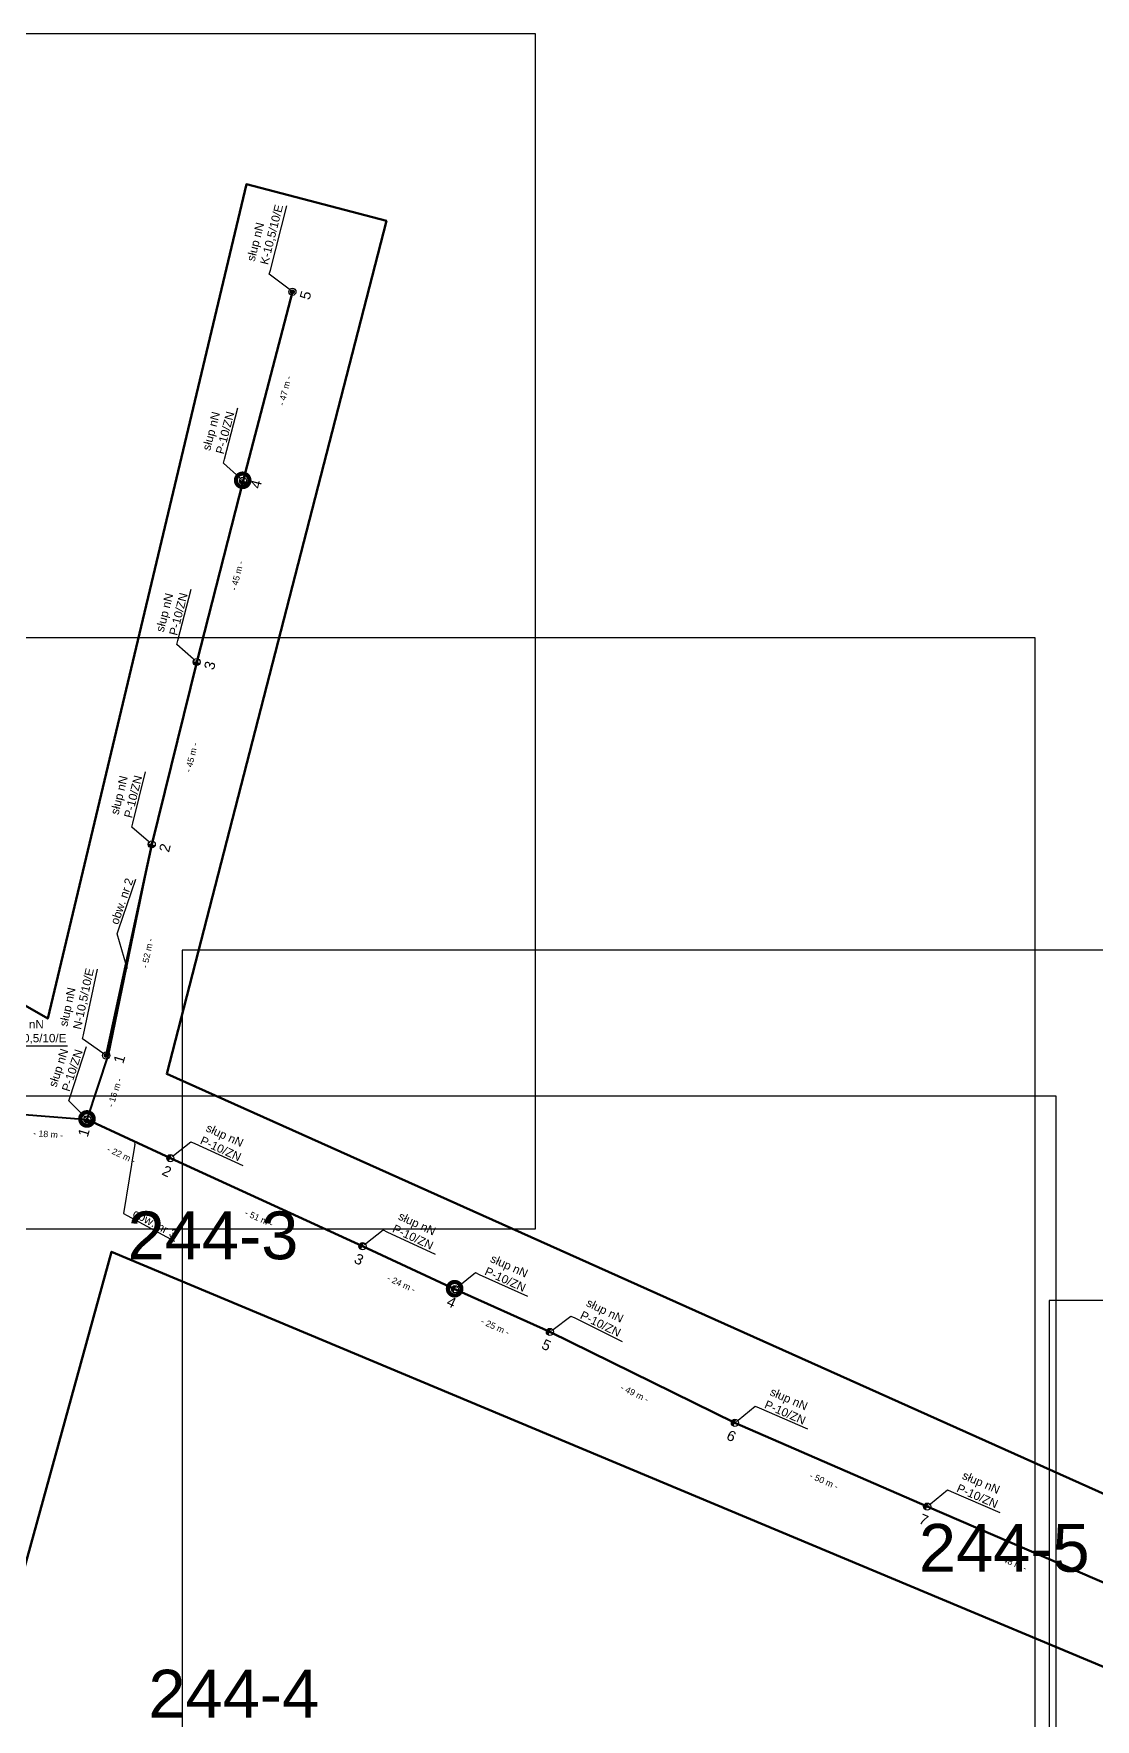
# Model space of a CAD drawing. Header units: metres. Extents: x 7532309 to 7535807, y 5784544 to 5785764.
# Drawn here: x 7534319.6 to 7534574.5, y 5785037.2 to 5785441.8 of the extents above; entities that cross this region are included whole.
import ezdxf
from ezdxf import colors
from ezdxf.entities.mleader import LeaderData, LeaderLine
from ezdxf.enums import TextEntityAlignment as Align
from ezdxf.math import Vec2, Vec3

# ---------------------------------------------------------------- set-up
doc = ezdxf.new("R2010")
doc.units = ezdxf.units.M
doc.layers.add('!tele', color=30, linetype='Continuous', lineweight=40)
doc.layers.add('!trafo_244', color=6, linetype='Continuous', lineweight=50)
for name, color, linetype in [('!wymiary', 7, 'Continuous'), ('_MM mufy', 3, 'Continuous'), ('_MM opisy', 7, 'Continuous'), ('_MM slupy', 5, 'Continuous'), ('_numery_05-0244_2', 7, 'Continuous'), ('_numery_05-0244_3', 7, 'Continuous')]:
    doc.layers.add(name, color=color, linetype=linetype)
doc.layers.add('_kontrola_05-0244_2', color=3, linetype='Continuous', lineweight=50, plot=False)
doc.layers.add('_kontrola_05-0244_3', color=5, linetype='Continuous', lineweight=50, plot=False)
doc.styles.get("Standard").update_dxf_attribs({"font": 'arial.ttf'})
doc.dimstyles.new('opis linie', dxfattribs={"dimtxt": 1.5, "dimasz": 0.18, "dimexe": 0.18, "dimexo": 0.0625, "dimgap": 2.5, "dimtad": 4, "dimdec": 0, "dimzin": 0, "dimdsep": 46, "dimtxsty": 'Standard', "dimcen": 0.09, "dimse1": 1, "dimse2": 1, "dimsd1": 1, "dimsd2": 1, "dimclrt": 256, "dimadec": 0, "dimazin": 0, "dimtfac": 1, "dimtdec": 0, "dimtofl": 0, "dimtmove": 0, "dimatfit": 3, "dimfxl": 1, "dimtfill": 1, "dimtolj": 1, "dimtzin": 0, "dimarcsym": 0})

# ---------------------------------------------------------------- blocks, each defined once
blk = doc.blocks.new('ZN')
at = {"layer": '_MM slupy', "transparency": 33554687}
h = blk.add_hatch(color=256, dxfattribs=at)
h.dxf.hatch_style = 1
h.paths.add_polyline_path([(0, -0.86), (0, 0.86, 1)])
at = {"layer": '_MM slupy'}
blk.add_circle((0, 0), 0.857, dxfattribs=at)
blk = doc.blocks.new('*D13')
at = {"layer": 'Defpoints', "color": 0}
for p in [(7534337.5, 5785196.76), (7534338.45, 5785196.45), (7534332.43, 5785181.24)]:
    blk.add_point(p, dxfattribs=at)
at = {"layer": '!wymiary', "insert": (7534339.02, 5785187.67), "char_height": 1.5, "attachment_point": 5, "rotation": 71.9001, "bg_fill": 3, "box_fill_scale": 1.1, "bg_fill_color": 9, "bg_fill_true_color": 13158600, "bg_fill_transparency": 0}
blk.add_mtext('\\A1;- 16 m -', dxfattribs=at)
blk = doc.blocks.new('*D14')
at = {"layer": 'Defpoints', "color": 0}
for p in [(7534347.9, 5785247.25), (7534348.88, 5785247.05), (7534337.5, 5785196.76)]:
    blk.add_point(p, dxfattribs=at)
at = {"layer": '!wymiary', "insert": (7534346.88, 5785221.14), "char_height": 1.5, "attachment_point": 5, "rotation": 78.3609, "bg_fill": 3, "box_fill_scale": 1.1, "bg_fill_color": 9, "bg_fill_true_color": 13158600, "bg_fill_transparency": 0}
blk.add_mtext('\\A1;- 52 m -', dxfattribs=at)
blk = doc.blocks.new('*D15')
at = {"layer": 'Defpoints', "color": 0}
for p in [(7534358.69, 5785291.02), (7534359.66, 5785290.78), (7534347.9, 5785247.25)]:
    blk.add_point(p, dxfattribs=at)
at = {"layer": '!wymiary', "insert": (7534357.43, 5785268.11), "char_height": 1.5, "attachment_point": 5, "rotation": 76.1518, "bg_fill": 3, "box_fill_scale": 1.1, "bg_fill_color": 9, "bg_fill_true_color": 13158600, "bg_fill_transparency": 0}
blk.add_mtext('\\A1;- 45 m -', dxfattribs=at)
blk = doc.blocks.new('*D16')
at = {"layer": 'Defpoints', "color": 0}
for p in [(7534369.82, 5785334.53), (7534370.79, 5785334.28), (7534358.69, 5785291.02)]:
    blk.add_point(p, dxfattribs=at)
at = {"layer": '!wymiary', "insert": (7534368.38, 5785311.72), "char_height": 1.5, "attachment_point": 5, "rotation": 75.6534, "bg_fill": 3, "box_fill_scale": 1.1, "bg_fill_color": 9, "bg_fill_true_color": 13158600, "bg_fill_transparency": 0}
blk.add_mtext('\\A1;- 45 m -', dxfattribs=at)
blk = doc.blocks.new('*D17')
at = {"layer": 'Defpoints', "color": 0}
for p in [(7534381.67, 5785379.88), (7534382.64, 5785379.62), (7534369.82, 5785334.53)]:
    blk.add_point(p, dxfattribs=at)
at = {"layer": '!wymiary', "insert": (7534379.86, 5785356.13), "char_height": 1.5, "attachment_point": 5, "rotation": 75.3468, "bg_fill": 3, "box_fill_scale": 1.1, "bg_fill_color": 9, "bg_fill_true_color": 13158600, "bg_fill_transparency": 0}
blk.add_mtext('\\A1;- 47 m -', dxfattribs=at)
blk = doc.blocks.new('*D51')
at = {"layer": 'Defpoints', "color": 0}
for p in [(7534314.31, 5785182.63), (7534332.43, 5785181.24), (7534332.35, 5785180.24)]:
    blk.add_point(p, dxfattribs=at)
at = {"layer": '!wymiary', "insert": (7534323.04, 5785177.68), "char_height": 1.5, "attachment_point": 5, "rotation": 355.5998, "bg_fill": 3, "box_fill_scale": 1.1, "bg_fill_color": 9, "bg_fill_true_color": 13158600, "bg_fill_transparency": 0}
blk.add_mtext('\\A1;- 18 m -', dxfattribs=at)
blk = doc.blocks.new('*D52')
at = {"layer": 'Defpoints', "color": 0}
for p in [(7534332.43, 5785181.24), (7534351.95, 5785171.03), (7534352.37, 5785171.93)]:
    blk.add_point(p, dxfattribs=at)
at = {"layer": '!wymiary', "insert": (7534340.6, 5785172.73), "char_height": 1.5, "attachment_point": 5, "rotation": 334.9963, "bg_fill": 3, "box_fill_scale": 1.1, "bg_fill_color": 9, "bg_fill_true_color": 13158600, "bg_fill_transparency": 0}
blk.add_mtext('\\A1;- 22 m -', dxfattribs=at)
blk = doc.blocks.new('*D53')
at = {"layer": 'Defpoints', "color": 0}
for p in [(7534352.37, 5785171.93), (7534398.1, 5785149.89), (7534398.51, 5785150.8)]:
    blk.add_point(p, dxfattribs=at)
at = {"layer": '!wymiary', "insert": (7534373.67, 5785157.49), "char_height": 1.5, "attachment_point": 5, "rotation": 335.3928, "bg_fill": 3, "box_fill_scale": 1.1, "bg_fill_color": 9, "bg_fill_true_color": 13158600, "bg_fill_transparency": 0}
blk.add_mtext('\\A1;- 51 m -', dxfattribs=at)
blk = doc.blocks.new('*D54')
at = {"layer": 'Defpoints', "color": 0}
for p in [(7534398.51, 5785150.8), (7534420.71, 5785140.49), (7534420.29, 5785139.58)]:
    blk.add_point(p, dxfattribs=at)
at = {"layer": '!wymiary', "insert": (7534407.82, 5785141.79), "char_height": 1.5, "attachment_point": 5, "rotation": 335.0831, "bg_fill": 3, "box_fill_scale": 1.1, "bg_fill_color": 9, "bg_fill_true_color": 13158600, "bg_fill_transparency": 0}
blk.add_mtext('\\A1;- 24 m -', dxfattribs=at)
blk = doc.blocks.new('*D55')
at = {"layer": 'Defpoints', "color": 0}
for p in [(7534420.71, 5785140.49), (7534443.1, 5785129.31), (7534443.51, 5785130.22)]:
    blk.add_point(p, dxfattribs=at)
at = {"layer": '!wymiary', "insert": (7534430.36, 5785131.47), "char_height": 1.5, "attachment_point": 5, "rotation": 335.7544, "bg_fill": 3, "box_fill_scale": 1.1, "bg_fill_color": 9, "bg_fill_true_color": 13158600, "bg_fill_transparency": 0}
blk.add_mtext('\\A1;- 25 m -', dxfattribs=at)
blk = doc.blocks.new('*D56')
at = {"layer": 'Defpoints', "color": 0}
for p in [(7534443.51, 5785130.22), (7534487.49, 5785107.51), (7534487.93, 5785108.4)]:
    blk.add_point(p, dxfattribs=at)
at = {"layer": '!wymiary', "insert": (7534463.84, 5785115.48), "char_height": 1.5, "attachment_point": 5, "rotation": 333.8399, "bg_fill": 3, "box_fill_scale": 1.1, "bg_fill_color": 9, "bg_fill_true_color": 13158600, "bg_fill_transparency": 0}
blk.add_mtext('\\A1;- 49 m -', dxfattribs=at)
blk = doc.blocks.new('*D57')
at = {"layer": 'Defpoints', "color": 0}
for p in [(7534487.93, 5785108.4), (7534533.7, 5785087.38), (7534534.1, 5785088.3)]:
    blk.add_point(p, dxfattribs=at)
at = {"layer": '!wymiary', "insert": (7534509.31, 5785094.44), "char_height": 1.5, "attachment_point": 5, "rotation": 336.4739, "bg_fill": 3, "box_fill_scale": 1.1, "bg_fill_color": 9, "bg_fill_true_color": 13158600, "bg_fill_transparency": 0}
blk.add_mtext('\\A1;- 50 m -', dxfattribs=at)
blk = doc.blocks.new('*D58')
at = {"layer": 'Defpoints', "color": 0}
for p in [(7534534.1, 5785088.3), (7534578.05, 5785068.25), (7534578.45, 5785069.17)]:
    blk.add_point(p, dxfattribs=at)
at = {"layer": '!wymiary', "insert": (7534554.59, 5785074.82), "char_height": 1.5, "attachment_point": 5, "rotation": 336.664, "bg_fill": 3, "box_fill_scale": 1.1, "bg_fill_color": 9, "bg_fill_true_color": 13158600, "bg_fill_transparency": 0}
blk.add_mtext('\\A1;- 48 m -', dxfattribs=at)
blk = doc.blocks.new('E')
at = {"layer": '_MM slupy'}
h = blk.add_hatch(color=256, dxfattribs=at)
h.dxf.hatch_style = 1
h.paths.add_polyline_path([(0.27, 0.37, 1), (-0.27, -0.37, 1)])
for radius in [0.857, 0.457]:
    blk.add_circle((0, 0), radius, dxfattribs=at)
blk = doc.blocks.new('mufa')
at = {"layer": '_MM mufy'}
h = blk.add_hatch(color=256, dxfattribs=at)
h.dxf.hatch_style = 1
h.paths.add_polyline_path([(2.15, 0.12, 1), (-2.1, -0.05, 1)])
h.paths.add_polyline_path([(-1.1, -0.01, -1), (1.15, 0.08, -1)], flags=16)
h.paths.add_polyline_path([(-0.83, 0, -1), (0.88, 0.07, -1)], flags=0)
blk = doc.blocks.new('q')
at = {"layer": '_MM slupy'}
blk.add_blockref('ZN', (0, 0), dxfattribs=at)
at = {"layer": '_MM opisy'}
ml = blk.add_multileader_mtext('Standard', dxfattribs=at)
ml.set_content('\\pxql;słup nN\\PP-10/ZN', color=256)
ml.set_leader_properties()
ml.build(insert=Vec2(0, 0))
ml.multileader.update_dxf_attribs({"has_text_frame": 1, "text_left_attachment_type": 5, "text_right_attachment_type": 5, "dogleg_length": 1, "arrow_head_size": 1})
ctx = ml.context
ctx.base_point, ctx.char_height, ctx.arrow_head_size, ctx.landing_gap_size, ctx.plane_origin = Vec3(3.86, 5.63), 2, 1, 1, Vec3(1.72, -1.42)
ctx.left_attachment, ctx.right_attachment = 5, 5
notes = []
notes.append((ctx, [(0, (1, 1, 0), (2.86, 5.63), (1, 0), 1, [(0, [(0, 0)], 0, [])])]))
ctx.mtext.insert, ctx.mtext.flow_direction = Vec3(4.86, 11.44), 5
ctx.mtext.has_bg_fill, ctx.mtext.bg_color, ctx.mtext.bg_scale_factor, ctx.mtext.bg_transparency, ctx.mtext.use_window_bg_color = 1, -1023410175, 1, 0, 1
for ctx, leaders in notes:
    for number, flags, end, landing, length, lines in leaders:
        leader = LeaderData()
        leader.index, (leader.has_last_leader_line, leader.has_dogleg_vector, leader.attachment_direction) = number, flags
        leader.last_leader_point, leader.dogleg_vector, leader.dogleg_length = Vec3(end), Vec3(landing), length
        for number, points, colour, breaks in lines:
            line = LeaderLine()
            line.index, line.vertices, line.color, line.breaks = number, Vec3.list(points), colors.encode_raw_color(colour), breaks
            leader.lines.append(line)
        ctx.leaders.append(leader)

msp = doc.modelspace()

# ---------------------------------------------------------------- linework, layer by layer
at = {"layer": '!tele'}
msp.add_lwpolyline([(7534332.43, 5785181.24), (7534337.5, 5785196.76), (7534347.9, 5785247.25), (7534358.69, 5785291.02), (7534369.82, 5785334.53), (7534381.67, 5785379.88)], dxfattribs=at)
at = {"layer": '!tele', "elevation": 140.78}
msp.add_lwpolyline([(7534073.99, 5785246.16), (7534120.54, 5785233.4), (7534163.79, 5785233.78), (7534189.89, 5785234.01), (7534216.83, 5785233.11), (7534262.27, 5785213.49), (7534307.79, 5785192.51), (7534314.31, 5785182.63), (7534332.43, 5785181.24), (7534352.37, 5785171.93), (7534398.51, 5785150.8), (7534420.71, 5785140.49), (7534443.51, 5785130.22), (7534487.93, 5785108.4), (7534534.1, 5785088.3), (7534578.45, 5785069.17), (7534624.98, 5785049.13), (7534637.37, 5785047.79)], dxfattribs=at)
at = {"layer": '!trafo_244'}
msp.add_lwpolyline([(7534063.44, 5784843.77), (7534094.16, 5784789.89), (7534227.75, 5784859.2), (7534309.11, 5785044.02), (7534338.24, 5785149.48), (7534627.47, 5785028.46), (7534635.59, 5785064.87), (7534351.5, 5785192.14), (7534404.24, 5785396.9), (7534370.65, 5785405.69), (7534322.94, 5785205.43), (7534243.84, 5785250.63), (7534128.64, 5785253.14), (7533922.74, 5785319.06), (7533902.33, 5785266.32), (7534062.41, 5785231.48), (7534040.13, 5785189.74), (7534089.41, 5785176.55), (7534098.2, 5785220.18), (7534286.53, 5785174.36), (7534272.53, 5785084.36), (7534198.2, 5784923.65)], close=True, dxfattribs=at)

# ---------------------------------------------------------------- texts
at = {"layer": 'Defpoints', "color": 4}
msp.add_text('244-4', height=11.474, dxfattribs=at).set_placement((7534367.6, 5785043.4), align=Align.MIDDLE_CENTER)

# ---------------------------------------------------------------- next in the draw order: block references
for p, rotation in [((7534369.82, 5785334.53), 75.34677855847897), ((7534358.69, 5785291.02), 75.65339866197883), ((7534347.9, 5785247.25), 76.1517927939265), ((7534332.43, 5785181.24), 71.90008444496775), ((7534352.37, 5785171.93, 140.78), 335.3928135500045), ((7534398.51, 5785150.8, 140.78), 335.0830975739058), ((7534487.93, 5785108.4, 140.78), 336.4739437182924), ((7534534.1, 5785088.3, 140.78), 336.6640150289954)]:
    msp.add_blockref('q', p, dxfattribs=dict(rotation=rotation))

# ---------------------------------------------------------------- next in the draw order: block references
at = {"rotation": 335.7543902657133}
msp.add_blockref('q', (7534420.71, 5785140.49, 140.78), dxfattribs=at)

# ---------------------------------------------------------------- next in the draw order: dimensions: what is measured, and where the dimension line sits
at = {"layer": '!wymiary'}
dim = msp.add_aligned_dim(p1=(7534332.43, 5785181.24), p2=(7534337.5, 5785196.76), distance=-1, dimstyle='opis linie', override={"dimpost": '- <> m -'}, dxfattribs=at)
dim.commit()
dim.dimension.update_dxf_attribs({"geometry": '*D13', "text_midpoint": (7534339.02, 5785187.67)})

# ---------------------------------------------------------------- next in the draw order: block references
at = {"rotation": 333.8398555924072}
msp.add_blockref('q', (7534443.51, 5785130.22, 140.78), dxfattribs=at)

# ---------------------------------------------------------------- next in the draw order: dimensions: what is measured, and where the dimension line sits
at = {"layer": '!wymiary'}
for p1, p2, picture, middle in [((7534337.5, 5785196.76), (7534347.9, 5785247.25), '*D14', (7534346.88, 5785221.14)), ((7534314.31, 5785182.63), (7534332.43, 5785181.24), '*D51', (7534323.04, 5785177.68))]:
    dim = msp.add_aligned_dim(p1=p1, p2=p2, distance=-1, dimstyle='opis linie', override={"dimpost": '- <> m -'}, dxfattribs=at)
    dim.commit()
    dim.dimension.update_dxf_attribs({"geometry": picture, "text_midpoint": middle})

# ---------------------------------------------------------------- next in the draw order: dimensions: what is measured, and where the dimension line sits
for p1, p2, picture, middle in [((7534347.9, 5785247.25), (7534358.69, 5785291.02), '*D15', (7534357.43, 5785268.11)), ((7534332.43, 5785181.24), (7534352.37, 5785171.93), '*D52', (7534340.6, 5785172.73))]:
    dim = msp.add_aligned_dim(p1=p1, p2=p2, distance=-1, dimstyle='opis linie', override={"dimpost": '- <> m -'}, dxfattribs=at)
    dim.commit()
    dim.dimension.update_dxf_attribs({"geometry": picture, "text_midpoint": middle})

# ---------------------------------------------------------------- next in the draw order: leaders
at = {"layer": '_MM opisy', "color": 1}
ml = msp.add_multileader_mtext('Standard', dxfattribs=at)
ml.set_content('\\pxql;obw. nr 2', color=1)
ml.set_leader_properties()
ml.build(insert=Vec2(0, 0))
ml.multileader.update_dxf_attribs({"has_text_frame": 1, "text_left_attachment_type": 5, "text_right_attachment_type": 5, "dogleg_length": 1, "arrow_head_size": 1})
ctx = ml.context
ctx.base_point, ctx.char_height, ctx.arrow_head_size, ctx.landing_gap_size, ctx.plane_origin, ctx.plane_x_axis, ctx.plane_y_axis = Vec3(7534339.91, 5785226.75), 2, 1, 1, Vec3(7534358.28, 5785216.83), Vec3(0.322784, 0.946473), Vec3(-0.946473, 0.322784)
ctx.left_attachment, ctx.right_attachment = 5, 5
notes = []
notes.append((ctx, [(0, (1, 1, 0), (7534339.59, 5785225.8), (0.322784, 0.946473), 1, [(0, [(7534342.16, 5785217.17)], 0, [])])]))
ctx.mtext.insert, ctx.mtext.text_direction, ctx.mtext.flow_direction = Vec3(7534337.92, 5785228.48), Vec3(0.322784, 0.946473), 5
ctx.mtext.has_bg_fill, ctx.mtext.bg_color, ctx.mtext.bg_scale_factor, ctx.mtext.bg_transparency, ctx.mtext.use_window_bg_color = 1, -1023410175, 1, 0, 1
for ctx, leaders in notes:
    for number, flags, end, landing, length, lines in leaders:
        leader = LeaderData()
        leader.index, (leader.has_last_leader_line, leader.has_dogleg_vector, leader.attachment_direction) = number, flags
        leader.last_leader_point, leader.dogleg_vector, leader.dogleg_length = Vec3(end), Vec3(landing), length
        for number, points, colour, breaks in lines:
            line = LeaderLine()
            line.index, line.vertices, line.color, line.breaks = number, Vec3.list(points), colors.encode_raw_color(colour), breaks
            leader.lines.append(line)
        ctx.leaders.append(leader)

# ---------------------------------------------------------------- next in the draw order: block references
msp.add_blockref('mufa', (7534332.32, 5785181.31))

# ---------------------------------------------------------------- next in the draw order: texts
at = {"layer": '_numery_05-0244_2', "color": 7}
msp.add_text('2', height=2.5, rotation=76.1518, dxfattribs=at).set_placement((7534351.04, 5785246.42), align=Align.MIDDLE_CENTER)
at = {"layer": '_numery_05-0244_3', "color": 7}
msp.add_text('1', height=2.5, rotation=73.5024, dxfattribs=at).set_placement((7534331.58, 5785178.1), align=Align.MIDDLE_CENTER)

# ---------------------------------------------------------------- next in the draw order: dimensions: what is measured, and where the dimension line sits
at = {"layer": '!wymiary'}
for p1, p2, picture, middle in [((7534358.69, 5785291.02), (7534369.82, 5785334.53), '*D16', (7534368.38, 5785311.72)), ((7534352.37, 5785171.93), (7534398.51, 5785150.8), '*D53', (7534373.67, 5785157.49))]:
    dim = msp.add_aligned_dim(p1=p1, p2=p2, distance=-1, dimstyle='opis linie', override={"dimpost": '- <> m -'}, dxfattribs=at)
    dim.commit()
    dim.dimension.update_dxf_attribs({"geometry": picture, "text_midpoint": middle})

# ---------------------------------------------------------------- next in the draw order: leaders
at = {"layer": '_MM opisy'}
ml = msp.add_multileader_mtext('Standard', dxfattribs=at)
ml.set_content('\\pxql;słup nN\\PN-10,5/10/E', color=256)
ml.set_leader_properties()
ml.build(insert=Vec2(0, 0))
ml.multileader.update_dxf_attribs({"has_text_frame": 1, "text_left_attachment_type": 5, "text_right_attachment_type": 5, "dogleg_length": 1, "arrow_head_size": 1})
ctx = ml.context
ctx.base_point, ctx.char_height, ctx.arrow_head_size, ctx.landing_gap_size, ctx.plane_origin, ctx.plane_x_axis, ctx.plane_y_axis = Vec3(7534331.49, 5785201.54), 2, 1, 1, Vec3(7534338.71, 5785197.93), Vec3(0.211388, 0.977402), Vec3(-0.977402, 0.211388)
ctx.left_attachment, ctx.right_attachment = 5, 5
notes = []
notes.append((ctx, [(0, (1, 1, 0), (7534331.27, 5785200.56), (0.211388, 0.977402), 1, [(0, [(7534336.96, 5785196.56), (7534331.27, 5785200.56)], 0, [])])]))
ctx.mtext.insert, ctx.mtext.text_direction, ctx.mtext.flow_direction = Vec3(7534325.67, 5785203.82), Vec3(0.211388, 0.977402), 5
ctx.mtext.has_bg_fill, ctx.mtext.bg_color, ctx.mtext.bg_scale_factor, ctx.mtext.bg_transparency, ctx.mtext.use_window_bg_color = 1, -1023410175, 1, 0, 1
for ctx, leaders in notes:
    for number, flags, end, landing, length, lines in leaders:
        leader = LeaderData()
        leader.index, (leader.has_last_leader_line, leader.has_dogleg_vector, leader.attachment_direction) = number, flags
        leader.last_leader_point, leader.dogleg_vector, leader.dogleg_length = Vec3(end), Vec3(landing), length
        for number, points, colour, breaks in lines:
            line = LeaderLine()
            line.index, line.vertices, line.color, line.breaks = number, Vec3.list(points), colors.encode_raw_color(colour), breaks
            leader.lines.append(line)
        ctx.leaders.append(leader)

# ---------------------------------------------------------------- next in the draw order: linework, layer by layer
at = {"layer": '_kontrola_05-0244_2', "color": 3}
for points in [[(7534347.9, 5785247.25), (7534358.69, 5785291.02)], [(7534336.96, 5785196.56), (7534347.9, 5785247.25)]]:
    msp.add_lwpolyline(points, dxfattribs=at)

# ---------------------------------------------------------------- next in the draw order: block references
at = {"rotation": 77.79629346523231}
msp.add_blockref('E', (7534336.96, 5785196.56), dxfattribs=at)

# ---------------------------------------------------------------- next in the draw order: texts
at = {"layer": '_numery_05-0244_2', "color": 7}
for s, rotation, p in [('3', 75.6534, (7534361.83, 5785290.19)), ('1', 73.5024, (7534340.11, 5785195.73))]:
    msp.add_text(s, height=2.5, rotation=rotation, dxfattribs=at).set_placement(p, align=Align.MIDDLE_CENTER)

# ---------------------------------------------------------------- next in the draw order: dimensions: what is measured, and where the dimension line sits
at = {"layer": '!wymiary'}
for p1, p2, picture, middle in [((7534369.82, 5785334.53), (7534381.67, 5785379.88), '*D17', (7534379.86, 5785356.13)), ((7534398.51, 5785150.8), (7534420.71, 5785140.49), '*D54', (7534407.82, 5785141.79))]:
    dim = msp.add_aligned_dim(p1=p1, p2=p2, distance=-1, dimstyle='opis linie', override={"dimpost": '- <> m -'}, dxfattribs=at)
    dim.commit()
    dim.dimension.update_dxf_attribs({"geometry": picture, "text_midpoint": middle})

# ---------------------------------------------------------------- next in the draw order: leaders
at = {"layer": '_MM opisy'}
ml = msp.add_multileader_mtext('Standard', dxfattribs=at)
ml.set_content('\\pxql;słup nN\\PN-10,5/10/E', color=256)
ml.set_leader_properties()
ml.build(insert=Vec2(0, 0))
ml.multileader.update_dxf_attribs({"has_text_frame": 1, "text_left_attachment_type": 5, "text_right_attachment_type": 5, "dogleg_length": 1, "arrow_head_size": 1})
ctx = ml.context
ctx.base_point, ctx.char_height, ctx.arrow_head_size, ctx.landing_gap_size, ctx.plane_origin = Vec3(7534311.5, 5785198.92, 140.78), 2, 1, 1, Vec3(7534309.51, 5785191.09, 140.78)
ctx.left_attachment, ctx.right_attachment = 5, 5
notes = []
notes.append((ctx, [(0, (1, 1, 0), (7534310.5, 5785198.92, 140.78), (1, 0), 1, [(0, [(7534307.79, 5785192.51, 140.78), (7534310.5, 5785198.92, 140.78)], 0, [])])]))
ctx.mtext.insert, ctx.mtext.flow_direction = Vec3(7534312.5, 5785205.08, 140.78), 5
ctx.mtext.has_bg_fill, ctx.mtext.bg_color, ctx.mtext.bg_scale_factor, ctx.mtext.bg_transparency, ctx.mtext.use_window_bg_color = 1, -1023410175, 1, 0, 1
at = {"layer": '_MM opisy', "color": 1}
ml = msp.add_multileader_mtext('Standard', dxfattribs=at)
ml.set_content('\\pxql;obw. nr 3', color=1)
ml.set_leader_properties()
ml.build(insert=Vec2(0, 0))
ml.multileader.update_dxf_attribs({"has_text_frame": 1, "text_left_attachment_type": 5, "text_right_attachment_type": 5, "dogleg_length": 1, "arrow_head_size": 1})
ctx = ml.context
ctx.base_point, ctx.char_height, ctx.arrow_head_size, ctx.landing_gap_size, ctx.plane_origin, ctx.plane_x_axis, ctx.plane_y_axis = Vec3(7534342.02, 5785158.15), 2, 1, 1, Vec3(7534336.54, 5785152.21), Vec3(0.879968, -0.475033), Vec3(0.475033, 0.879968)
ctx.left_attachment, ctx.right_attachment = 5, 5
notes.append((ctx, [(0, (1, 1, 0), (7534341.14, 5785158.63), (0.879968, -0.475033), 1, [(0, [(7534343.96, 5785176.24), (7534341.14, 5785158.63)], 0, [])])]))
ctx.mtext.insert, ctx.mtext.text_direction, ctx.mtext.flow_direction = Vec3(7534344.06, 5785159.83), Vec3(0.879968, -0.475033), 5
ctx.mtext.has_bg_fill, ctx.mtext.bg_color, ctx.mtext.bg_scale_factor, ctx.mtext.bg_transparency, ctx.mtext.use_window_bg_color = 1, -1023410175, 1, 0, 1
for ctx, leaders in notes:
    for number, flags, end, landing, length, lines in leaders:
        leader = LeaderData()
        leader.index, (leader.has_last_leader_line, leader.has_dogleg_vector, leader.attachment_direction) = number, flags
        leader.last_leader_point, leader.dogleg_vector, leader.dogleg_length = Vec3(end), Vec3(landing), length
        for number, points, colour, breaks in lines:
            line = LeaderLine()
            line.index, line.vertices, line.color, line.breaks = number, Vec3.list(points), colors.encode_raw_color(colour), breaks
            leader.lines.append(line)
        ctx.leaders.append(leader)

# ---------------------------------------------------------------- next in the draw order: linework, layer by layer
at = {"layer": '_kontrola_05-0244_2', "color": 3}
msp.add_lwpolyline([(7534358.69, 5785291.02), (7534369.82, 5785334.53)], dxfattribs=at)
at = {"layer": '_kontrola_05-0244_3', "color": 5}
for points in [[(7534332.43, 5785181.24), (7534352.37, 5785171.93)], [(7534352.37, 5785171.93), (7534398.51, 5785150.8)]]:
    msp.add_lwpolyline(points, dxfattribs=at)

# ---------------------------------------------------------------- next in the draw order: block references
msp.add_blockref('mufa', (7534369.71, 5785334.6))

# ---------------------------------------------------------------- next in the draw order: texts
at = {"layer": '_numery_05-0244_2', "color": 7}
msp.add_text('4', height=2.5, rotation=75.6534, dxfattribs=at).set_placement((7534372.96, 5785333.7), align=Align.MIDDLE_CENTER)
at = {"layer": '_numery_05-0244_3', "color": 7}
for s, rotation, p in [('2', 334.9963, (7534351.53, 5785168.79)), ('3', -24.9169, (7534397.67, 5785147.66))]:
    msp.add_text(s, height=2.5, rotation=rotation, dxfattribs=at).set_placement(p, align=Align.MIDDLE_CENTER)
at = {"layer": 'Defpoints', "color": 4}
msp.add_text('244-3', height=11.474, dxfattribs=at).set_placement((7534362.6, 5785153.4), align=Align.MIDDLE_CENTER)

# ---------------------------------------------------------------- next in the draw order: dimensions: what is measured, and where the dimension line sits
at = {"layer": '!wymiary'}
dim = msp.add_aligned_dim(p1=(7534420.71, 5785140.49), p2=(7534443.51, 5785130.22), distance=-1, dimstyle='opis linie', override={"dimpost": '- <> m -'}, dxfattribs=at)
dim.commit()
dim.dimension.update_dxf_attribs({"geometry": '*D55', "text_midpoint": (7534430.36, 5785131.47)})

# ---------------------------------------------------------------- next in the draw order: leaders
at = {"layer": '_MM opisy'}
ml = msp.add_multileader_mtext('Standard', dxfattribs=at)
ml.set_content('\\pxql;słup nN\\PK-10,5/10/E', color=256)
ml.set_leader_properties()
ml.build(insert=Vec2(0, 0))
ml.multileader.update_dxf_attribs({"has_text_frame": 1, "text_left_attachment_type": 5, "text_right_attachment_type": 5, "dogleg_length": 1, "arrow_head_size": 1})
ctx = ml.context
ctx.base_point, ctx.char_height, ctx.arrow_head_size, ctx.landing_gap_size, ctx.plane_origin, ctx.plane_x_axis, ctx.plane_y_axis = Vec3(7534376.38, 5785385.05), 2, 1, 1, Vec3(7534383.47, 5785381.19), Vec3(0.246376, 0.969174), Vec3(-0.969174, 0.246376)
ctx.left_attachment, ctx.right_attachment = 5, 5
notes = []
notes.append((ctx, [(0, (1, 1, 0), (7534376.13, 5785384.08), (0.246376, 0.969174), 1, [(0, [(7534381.67, 5785379.88), (7534376.13, 5785384.08)], 0, [])])]))
ctx.mtext.insert, ctx.mtext.text_direction, ctx.mtext.flow_direction = Vec3(7534370.65, 5785387.54), Vec3(0.246376, 0.969174), 5
ctx.mtext.has_bg_fill, ctx.mtext.bg_color, ctx.mtext.bg_scale_factor, ctx.mtext.bg_transparency, ctx.mtext.use_window_bg_color = 1, -1023410175, 1, 0, 1
for ctx, leaders in notes:
    for number, flags, end, landing, length, lines in leaders:
        leader = LeaderData()
        leader.index, (leader.has_last_leader_line, leader.has_dogleg_vector, leader.attachment_direction) = number, flags
        leader.last_leader_point, leader.dogleg_vector, leader.dogleg_length = Vec3(end), Vec3(landing), length
        for number, points, colour, breaks in lines:
            line = LeaderLine()
            line.index, line.vertices, line.color, line.breaks = number, Vec3.list(points), colors.encode_raw_color(colour), breaks
            leader.lines.append(line)
        ctx.leaders.append(leader)

# ---------------------------------------------------------------- next in the draw order: linework, layer by layer
at = {"layer": '_kontrola_05-0244_2', "color": 3}
msp.add_lwpolyline([(7534369.82, 5785334.53), (7534381.67, 5785379.88)], dxfattribs=at)
at = {"layer": '_kontrola_05-0244_3', "color": 5}
msp.add_lwpolyline([(7534398.51, 5785150.8), (7534420.71, 5785140.49)], dxfattribs=at)
at = {"layer": 'Defpoints', "color": 4}
msp.add_lwpolyline([(7534045.17, 5785154.97), (7534440.02, 5785154.97), (7534440.02, 5785441.83), (7534045.17, 5785441.83)], close=True, dxfattribs=at)

# ---------------------------------------------------------------- next in the draw order: block references
at = {"rotation": 75.73682956336671}
msp.add_blockref('E', (7534381.67, 5785379.88), dxfattribs=at)
msp.add_blockref('mufa', (7534420.6, 5785140.56))

# ---------------------------------------------------------------- next in the draw order: texts
at = {"layer": '_numery_05-0244_2', "color": 7}
msp.add_text('5', height=2.5, rotation=75.3468, dxfattribs=at).set_placement((7534384.82, 5785379.05), align=Align.MIDDLE_CENTER)
at = {"layer": '_numery_05-0244_3', "color": 7}
msp.add_text('4', height=2.5, rotation=335.0831, dxfattribs=at).set_placement((7534419.87, 5785137.35), align=Align.MIDDLE_CENTER)

# ---------------------------------------------------------------- next in the draw order: dimensions: what is measured, and where the dimension line sits
at = {"layer": '!wymiary'}
dim = msp.add_aligned_dim(p1=(7534443.51, 5785130.22), p2=(7534487.93, 5785108.4), distance=-1, dimstyle='opis linie', override={"dimpost": '- <> m -'}, dxfattribs=at)
dim.commit()
dim.dimension.update_dxf_attribs({"geometry": '*D56', "text_midpoint": (7534463.84, 5785115.48)})

# ---------------------------------------------------------------- next in the draw order: linework, layer by layer
at = {"layer": '_kontrola_05-0244_3', "color": 5}
msp.add_lwpolyline([(7534420.71, 5785140.49), (7534443.51, 5785130.22)], dxfattribs=at)

# ---------------------------------------------------------------- next in the draw order: texts
at = {"layer": '_numery_05-0244_3', "color": 7}
msp.add_text('5', height=2.5, rotation=335.7544, dxfattribs=at).set_placement((7534442.67, 5785127.08), align=Align.MIDDLE_CENTER)

# ---------------------------------------------------------------- next in the draw order: dimensions: what is measured, and where the dimension line sits
at = {"layer": '!wymiary'}
dim = msp.add_aligned_dim(p1=(7534487.93, 5785108.4), p2=(7534534.1, 5785088.3), distance=-1, dimstyle='opis linie', override={"dimpost": '- <> m -'}, dxfattribs=at)
dim.commit()
dim.dimension.update_dxf_attribs({"geometry": '*D57', "text_midpoint": (7534509.31, 5785094.44)})

# ---------------------------------------------------------------- next in the draw order: linework, layer by layer
at = {"layer": '_kontrola_05-0244_3', "color": 5}
msp.add_lwpolyline([(7534443.51, 5785130.22), (7534487.93, 5785108.4)], dxfattribs=at)

# ---------------------------------------------------------------- next in the draw order: texts
at = {"layer": '_numery_05-0244_3', "color": 7}
msp.add_text('6', height=2.5, rotation=333.8399, dxfattribs=at).set_placement((7534487.08, 5785105.26), align=Align.MIDDLE_CENTER)

# ---------------------------------------------------------------- next in the draw order: dimensions: what is measured, and where the dimension line sits
at = {"layer": '!wymiary'}
dim = msp.add_aligned_dim(p1=(7534534.1, 5785088.3), p2=(7534578.45, 5785069.17), distance=-1, dimstyle='opis linie', override={"dimpost": '- <> m -'}, dxfattribs=at)
dim.commit()
dim.dimension.update_dxf_attribs({"geometry": '*D58', "text_midpoint": (7534554.59, 5785074.82)})

# ---------------------------------------------------------------- next in the draw order: linework, layer by layer
at = {"layer": '_kontrola_05-0244_3', "color": 5}
for points in [[(7534487.93, 5785108.4), (7534534.1, 5785088.3)], [(7534534.1, 5785088.3), (7534578.45, 5785069.17)]]:
    msp.add_lwpolyline(points, dxfattribs=at)
at = {"layer": 'Defpoints', "color": 4}
for points in [[(7534165.17, 5785009.97), (7534560.02, 5785009.97), (7534560.02, 5785296.83), (7534165.17, 5785296.83)], [(7534355.17, 5784934.97), (7534750.02, 5784934.97), (7534750.02, 5785221.83), (7534355.17, 5785221.83)], [(7534170.17, 5784899.97), (7534565.02, 5784899.97), (7534565.02, 5785186.83), (7534170.17, 5785186.83)], [(7534563.37, 5784850.92), (7534958.22, 5784850.92), (7534958.22, 5785137.78), (7534563.37, 5785137.78)]]:
    msp.add_lwpolyline(points, close=True, dxfattribs=at)

# ---------------------------------------------------------------- next in the draw order: texts
at = {"layer": '_numery_05-0244_3', "color": 7}
msp.add_text('7', height=2.5, rotation=-23.336, dxfattribs=at).set_placement((7534533.26, 5785085.16), align=Align.MIDDLE_CENTER)
at = {"layer": 'Defpoints', "color": 4}
msp.add_text('244-5', height=11.474, dxfattribs=at).set_placement((7534552.6, 5785078.4), align=Align.MIDDLE_CENTER)

doc.saveas('drawing.dxf')
